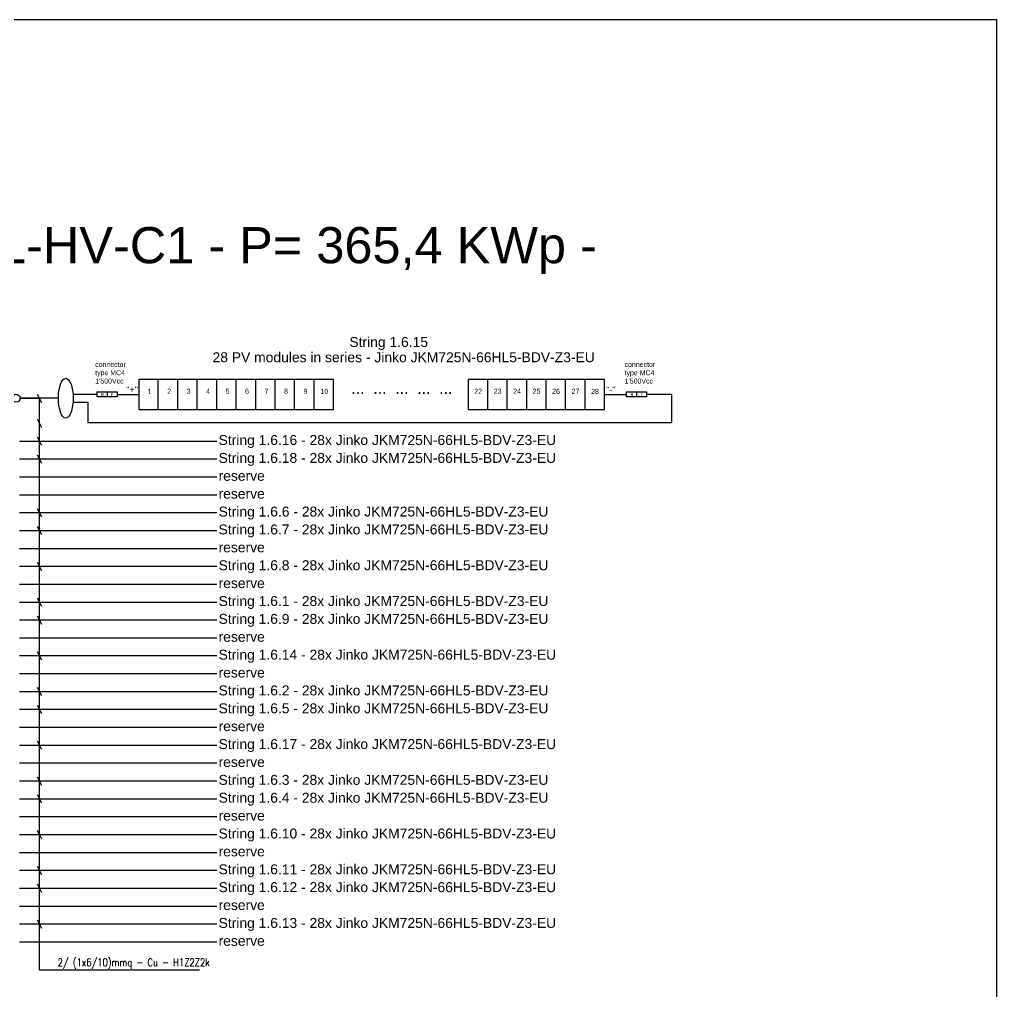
# Model space of a CAD drawing. Header units: millimetres. Extents: x 14856 to 141494, y 133975 to 167686.
# Drawn here: x 92580 to 98528, y 159920 to 165834 of the extents above; entities that cross this region are included whole.
import ezdxf

# ---------------------------------------------------------------- set-up
doc = ezdxf.new("R2010")
doc.units = ezdxf.units.MM
doc.layers.add('-Testi', color=1, linetype='Continuous')
doc.styles.add('SIMPLEX', font='SIMPLEX', dxfattribs={"width": 0.8})
doc.styles.get("Standard").update_dxf_attribs({"font": 'arial.ttf'})

msp = doc.modelspace()

# ---------------------------------------------------------------- linework, layer by layer
for points in [[(93306.1, 163644.3), (93306.1, 163461.9), (94491.8, 163461.9), (94491.8, 163643.8), (93306.1, 163643.8)], [(93424.7, 163461.9), (93424.7, 163643.8)], [(93543.2, 163461.7), (93543.2, 163643.5)], [(93661.8, 163461.4), (93661.8, 163643.2)], [(93780.4, 163461.9), (93780.4, 163643.8)], [(93899, 163461.7), (93899, 163643.5)], [(94017.5, 163461.4), (94017.5, 163643.2)], [(94136.1, 163461.9), (94136.1, 163643.8)], [(94254.7, 163461.7), (94254.7, 163643.5)], [(94373.3, 163461.4), (94373.3, 163643.2)], [(95311.8, 163644.3), (95311.8, 163461.9), (96141.9, 163461.9), (96141.9, 163643.8), (95311.8, 163643.8)], [(95430.4, 163461.9), (95430.4, 163643.8)], [(95549, 163461.7), (95549, 163643.5)], [(95667.6, 163461.4), (95667.6, 163643.2)], [(95786.2, 163461.9), (95786.2, 163643.8)], [(95904.7, 163461.7), (95904.7, 163643.5)], [(95904.7, 163461.7), (95904.7, 163643.5)], [(96023.3, 163461.4), (96023.3, 163643.2)], [(96023.3, 163461.4), (96023.3, 163643.2)], [(96141.9, 163461.9), (96141.9, 163643.8)], [(93112.6, 163568.4), (93112.6, 163537.8)], [(96335.9, 163568.4), (96335.9, 163537.8)], [(92579.8, 163529.9), (92699.8, 163529.9), (92699.8, 160050.4)], [(92687.1, 163555.4), (92712.6, 163504.4)], [(92687.1, 163555.4), (92712.6, 163504.4)], [(93173.2, 163553.1), (93306.1, 163553.1)], [(96142.4, 163553.1), (96275.3, 163553.1)], [(92687.1, 163403.6), (92712.6, 163352.6)], [(92687.1, 163294.8), (92712.6, 163243.7)], [(92687.1, 163185.9), (92712.6, 163134.9)], [(92687.1, 162859.4), (92712.6, 162808.4)], [(92687.1, 162750.6), (92712.6, 162699.6)], [(92687.1, 162532.9), (92712.6, 162481.9)], [(92687.1, 162315.2), (92712.6, 162264.2)], [(92687.1, 162206.4), (92712.6, 162155.4)], [(92687.1, 161988.7), (92712.6, 161937.7)], [(92687.1, 161771), (92712.6, 161720)], [(92687.1, 161662.2), (92712.6, 161611.2)], [(92687.1, 161444.5), (92712.6, 161393.5)], [(92687.1, 161226.8), (92712.6, 161175.8)], [(92687.1, 161118), (92712.6, 161067)], [(92687.1, 160900.3), (92712.6, 160849.3)], [(92687.1, 160682.6), (92712.6, 160631.6)], [(92687.1, 160573.8), (92712.6, 160522.8)], [(92687.1, 160356.1), (92712.6, 160305.1)], [(92699.8, 160050.4), (93674.8, 160050.4)]]:
    msp.add_lwpolyline(points)
for points in [[(93051.9, 163568.4), (93173.2, 163568.4), (93173.2, 163537.8), (93051.9, 163537.8)], [(96275.3, 163568.4), (96396.5, 163568.4), (96396.5, 163537.8), (96275.3, 163537.8)]]:
    msp.add_lwpolyline(points, close=True)
at = {"color": 40}
for points in [[(92816.5, 163529.9), (92582.7, 163529.9)], [(92906.2, 163554.9), (93051.2, 163554.9)], [(92906.2, 163504.9), (92994.7, 163504.9), (92994.7, 163382.8), (96551.6, 163382.8), (96551.5, 163553.1), (96396.5, 163553.1)]]:
    msp.add_lwpolyline(points, dxfattribs=at)
at = {"color": 40, "linetype": 'Continuous'}
for points in [[(92579.8, 163269.3), (93780.3, 163269.3)], [(92579.8, 163160.4), (93780.3, 163160.4)], [(92579.8, 162833.9), (93780.3, 162833.9)], [(92579.8, 162725.1), (93780.3, 162725.1)], [(92579.8, 162507.4), (93780.3, 162507.4)], [(92579.8, 162289.7), (93780.3, 162289.7)], [(92579.8, 162180.9), (93780.3, 162180.9)], [(92579.8, 161963.2), (93780.3, 161963.2)], [(92579.8, 161745.5), (93780.3, 161745.5)], [(92579.8, 161636.7), (93780.3, 161636.7)], [(92579.8, 161419), (93780.3, 161419)], [(92579.8, 161201.3), (93780.3, 161201.3)], [(92579.8, 161092.5), (93780.3, 161092.5)], [(92579.8, 160874.8), (93780.3, 160874.8)], [(92579.8, 160657.1), (93780.3, 160657.1)], [(92579.8, 160548.3), (93780.3, 160548.3)], [(92579.8, 160330.6), (93780.3, 160330.6)]]:
    msp.add_lwpolyline(points, dxfattribs=at)
at = {"color": 8, "linetype": 'Continuous'}
for points in [[(92579.8, 163051.6), (93780.3, 163051.6)], [(92579.8, 162942.7), (93780.3, 162942.7)], [(92579.8, 162616.2), (93780.3, 162616.2)], [(92579.8, 162398.5), (93780.3, 162398.5)], [(92579.8, 162072), (93780.3, 162072)], [(92579.8, 161854.4), (93780.3, 161854.4)], [(92579.8, 161527.8), (93780.3, 161527.8)], [(92579.8, 161310.2), (93780.3, 161310.2)], [(92579.8, 160983.6), (93780.3, 160983.6)], [(92579.8, 160766), (93780.3, 160766)], [(92579.8, 160439.4), (93780.3, 160439.4)], [(92579.8, 160221.8), (93780.3, 160221.8)]]:
    msp.add_lwpolyline(points, dxfattribs=at)
at = {"color": 7}
msp.add_circle((92558.1, 163529.9), 24.6, dxfattribs=at)
msp.add_ellipse((92861.4, 163529.9), major_axis=(0, -121.1), ratio=0.370747)
at = {"layer": 'Defpoints', "color": 1}
msp.add_lwpolyline([(86466.1, 165834.2), (98527.6, 165834.2), (98527.6, 158046.8), (86466.1, 158046.8)], close=True, dxfattribs=at)

# ---------------------------------------------------------------- texts
at = {"layer": '-Testi', "color": 7, "insert": (93275, 160089), "char_height": 46.621, "width": 1811.153, "attachment_point": 5, "style": 'SIMPLEX'}
msp.add_mtext('2/ (1x6/10)mmq - Cu - H1Z2Z2k', dxfattribs=at)
at = {"attachment_point": 1}
for s, insert, char_height, width in [('INVERTER 1.6 - TBEA TS330KTL-HV-C1 - P= 365,4 KWp - P= 330 KWac @40°C', (87923.1, 164571.2), 220, 8459.921), ('28 PV modules in series - Jinko JKM725N-66{\\C7;HL5-BD}V-Z3-EU', (93754.7, 163809.3), 60.443, 2681.977), ("connector type MC4\\P1'500Vcc", (93040.3, 163750.6), 30.344, 266.347), ("connector type MC4\\P1'500Vcc", (96263.6, 163750.6), 30.344, 266.347), ("''+''", (93229.4, 163601.1), 38.08, 72.401), ('1 ', (93359.9, 163587.9), 30.84, 30.845), ('2 ', (93478.5, 163587.9), 30.84, 30.845), ('3 ', (93597.1, 163587.9), 30.84, 30.845), ('4 ', (93715.7, 163587.3), 30.84, 30.845), ('5 ', (93834.2, 163587.9), 30.84, 30.845), ('6 ', (93952.8, 163587.9), 30.84, 30.845), ('7 ', (94071.4, 163587.3), 30.84, 30.845), ('8 ', (94190, 163587.9), 30.84, 30.845), ('9 ', (94308.5, 163587.6), 30.84, 30.845), ('10 ', (94411.9, 163587.3), 30.84, 30.845), ('...  ...  ...  ...  ... ', (94600.2, 163624.9), 68.894, 747.028), ('22 ', (95347.9, 163587.6), 30.84, 30.845), ('23 ', (95466.5, 163587.9), 30.84, 30.845), ('24 ', (95585.1, 163587.9), 30.84, 30.845), ('25 ', (95703.6, 163587.6), 30.84, 30.845), ('26 ', (95822.2, 163587.3), 30.84, 30.845), ('27', (95940.8, 163587.1), 30.84, 30.845), ('28 ', (96059.4, 163586.8), 30.84, 30.845), ("''-''", (96150.7, 163601.1), 38.08, 72.401), ('\\pxql;{\\fArial|b1|i0|c0|p34;M}', (93077.4, 163560.1), 13.785, 16.703), ('\\pxql;{\\fArial|b1|i0|c0|p34;F}', (93138, 163560.1), 13.785, 16.703), ('\\pxql;{\\fArial|b1|i0|c0|p34;M}', (96300.7, 163560.1), 13.785, 16.703), ('\\pxql;{\\fArial|b1|i0|c0|p34;F}', (96361.3, 163560.1), 13.785, 16.703)]:
    msp.add_mtext(s, dxfattribs=dict(at, insert=insert, char_height=char_height, width=width))
at = {"color": 7, "char_height": 60.44, "width": 4500, "attachment_point": 1}
for s, insert in [('String 1.6.15', (94588, 163902.1)), ('String 1.6.16 - 28x Jinko JKM725N-66HL5-BDV-Z3-EU', (93791.6, 163305.6)), ('String 1.6.18 - 28x Jinko JKM725N-66HL5-BDV-Z3-EU', (93791.6, 163196.7)), ('String 1.6.6 - 28x Jinko JKM725N-66HL5-BDV-Z3-EU', (93791.6, 162870.2)), ('String 1.6.7 - 28x Jinko JKM725N-66HL5-BDV-Z3-EU', (93791.6, 162761.4)), ('String 1.6.8 - 28x Jinko JKM725N-66HL5-BDV-Z3-EU', (93791.6, 162543.7)), ('String 1.6.1 - 28x Jinko JKM725N-66HL5-BDV-Z3-EU', (93791.6, 162326)), ('String 1.6.9 - 28x Jinko JKM725N-66HL5-BDV-Z3-EU', (93791.6, 162217.2)), ('String 1.6.14 - 28x Jinko JKM725N-66HL5-BDV-Z3-EU', (93791.6, 161999.5)), ('String 1.6.2 - 28x Jinko JKM725N-66HL5-BDV-Z3-EU', (93791.6, 161781.8)), ('String 1.6.5 - 28x Jinko JKM725N-66HL5-BDV-Z3-EU', (93791.6, 161673)), ('String 1.6.17 - 28x Jinko JKM725N-66HL5-BDV-Z3-EU', (93791.6, 161455.3)), ('String 1.6.3 - 28x Jinko JKM725N-66HL5-BDV-Z3-EU', (93791.6, 161237.6)), ('String 1.6.4 - 28x Jinko JKM725N-66HL5-BDV-Z3-EU', (93791.6, 161128.8)), ('String 1.6.10 - 28x Jinko JKM725N-66HL5-BDV-Z3-EU', (93791.6, 160911.1)), ('String 1.6.11 - 28x Jinko JKM725N-66HL5-BDV-Z3-EU', (93791.6, 160693.4)), ('String 1.6.12 - 28x Jinko JKM725N-66HL5-BDV-Z3-EU', (93791.6, 160584.6)), ('String 1.6.13 - 28x Jinko JKM725N-66HL5-BDV-Z3-EU', (93791.6, 160366.9))]:
    msp.add_mtext(s, dxfattribs=dict(at, insert=insert))
at = {"color": 8, "char_height": 60.44, "width": 4500, "attachment_point": 1}
for insert in [(93791.6, 163087.9), (93791.6, 162979), (93791.6, 162652.5), (93791.6, 162434.8), (93791.6, 162108.3), (93791.6, 161890.6), (93791.6, 161564.1), (93791.6, 161346.4), (93791.6, 161019.9), (93791.6, 160802.2), (93791.6, 160475.7), (93791.6, 160258.1)]:
    msp.add_mtext('reserve', dxfattribs=dict(at, insert=insert))

doc.saveas('drawing.dxf')
